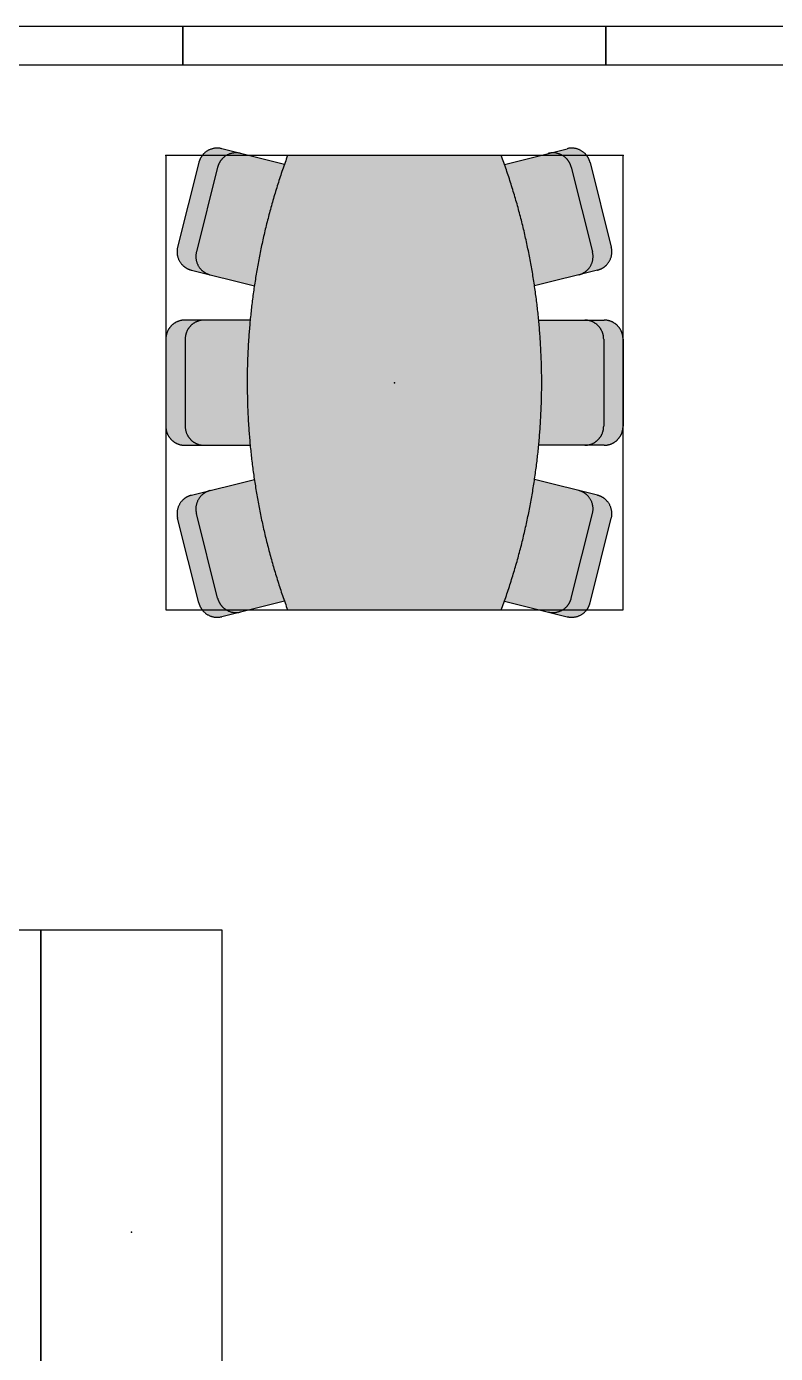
# Model space of a CAD drawing. Header units: millimetres. Extents: x 0 to 11077, y 0 to 9855.
# Drawn here: x 3096 to 5574, y 5460 to 9855 of the extents above; entities that cross this region are included whole.
import ezdxf

# ---------------------------------------------------------------- set-up
doc = ezdxf.new("R2010")
doc.units = ezdxf.units.MM
for name, color, linetype, true_color in [('Furniture', 37, 'Continuous', 0x75664f), ('FurnitureRefRec', 254, 'Continuous', 0xd5d5d5), ('PT Top Left', 52, 'Continuous', 0xcdcd00), ('PT Top Left Furniture', 211, 'Continuous', 0xff7fff), ('PT Top Right Furniture', 200, 'Continuous', 0xbf3fff), ('Walls', 1, 'Continuous', 0xff0000)]:
    doc.layers.add(name, color=color, linetype=linetype, true_color=true_color)
doc.layers.add('Rooms$Living Room', color=7, linetype='Continuous')
doc.layers.add('Windows', color=7, linetype='Continuous')

# ---------------------------------------------------------------- blocks, each defined once
blk = doc.blocks.new('Tafel Klein')
at = {"layer": 'Furniture'}
blk.add_hatch(color=7, dxfattribs=at).paths.add_polyline_path([(717.8, 449.1), (647.5, 729.5), (647.2, 730.6), (646.9, 731.7), (646.6, 732.8), (646.2, 733.8), (645.9, 734.9), (645.5, 736), (645.1, 737), (644.7, 738.1), (644.2, 739.1), (643.8, 740.1), (643.3, 741.1), (642.8, 742.1), (642.3, 743.1), (641.8, 744.1), (640.7, 746), (639.6, 747.8), (638.5, 749.6), (637.2, 751.3), (636, 753), (634.7, 754.6), (633.3, 756.1), (632, 757.6), (630.5, 759), (629.2, 760.3), (627.9, 761.5), (626.5, 762.7), (625, 763.8), (623.5, 765), (622, 766.1), (620.4, 767.1), (618.8, 768.1), (617.1, 769.1), (615.3, 770), (613.6, 770.9), (611.8, 771.7), (609.9, 772.5), (608, 773.2), (606.1, 773.9), (604.2, 774.5), (602.2, 775), (600.2, 775.5), (598.1, 775.9), (596.1, 776.3), (594, 776.6), (592, 776.8), (589.9, 776.9), (587.8, 777), (585.7, 777), (583.6, 776.9), (581.5, 776.8), (579.4, 776.6), (577.4, 776.3), (575.3, 776), (573.3, 775.6), (571.3, 775.1), (364.2, 723.2), (353.6, 752.7), (-353.6, 752.7), (-364.2, 723.2), (-571.3, 775.1), (-573.3, 775.6), (-575.4, 776), (-577.5, 776.4), (-579.6, 776.6), (-581.7, 776.8), (-583.8, 777), (-585.9, 777), (-588.1, 777), (-590.2, 776.9), (-592.3, 776.7), (-594.4, 776.5), (-596.5, 776.2), (-598.6, 775.8), (-600.7, 775.4), (-602.7, 774.9), (-604.7, 774.3), (-606.7, 773.7), (-608.7, 773), (-610.6, 772.2), (-612.5, 771.4), (-614.3, 770.6), (-616.1, 769.6), (-617.8, 768.7), (-619.5, 767.6), (-621.2, 766.6), (-622.8, 765.5), (-624.4, 764.3), (-625.9, 763.2), (-627.3, 762), (-628.7, 760.7), (-630.1, 759.5), (-631.4, 758.2), (-632.7, 756.8), (-634, 755.3), (-635.3, 753.8), (-636.5, 752.2), (-637.7, 750.6), (-638.9, 748.9), (-640, 747.2), (-641.1, 745.4), (-642.1, 743.6), (-643, 741.7), (-643.9, 739.7), (-644.8, 737.8), (-645.6, 735.7), (-646.3, 733.7), (-646.9, 731.6), (-647.2, 730.5), (-647.5, 729.5), (-717.8, 449.1), (-718.3, 447.1), (-718.7, 445), (-719, 442.9), (-719.3, 440.8), (-719.5, 438.7), (-719.6, 436.6), (-719.7, 434.5), (-719.6, 432.3), (-719.6, 430.2), (-719.4, 428.1), (-719.2, 426), (-718.9, 423.9), (-718.5, 421.8), (-718.1, 419.7), (-717.5, 417.7), (-717, 415.7), (-716.3, 413.7), (-715.6, 411.7), (-714.9, 409.8), (-714.1, 407.9), (-713.2, 406.1), (-712.3, 404.3), (-711.3, 402.6), (-710.3, 400.8), (-709.2, 399.2), (-708.1, 397.6), (-707, 396), (-705.8, 394.5), (-704.6, 393.1), (-703.4, 391.7), (-702.1, 390.3), (-700.8, 389), (-699.4, 387.7), (-698, 386.4), (-696.5, 385.1), (-694.9, 383.9), (-693.3, 382.7), (-691.6, 381.5), (-689.9, 380.4), (-688.1, 379.3), (-686.2, 378.3), (-684.3, 377.4), (-682.4, 376.5), (-680.4, 375.6), (-678.4, 374.8), (-676.3, 374.1), (-674.2, 373.5), (-673.2, 373.2), (-672.1, 372.9), (-463.7, 320.7), (-471.4, 263.8), (-477.5, 207.4), (-693.8, 207.4), (-695.5, 207.3), (-697.1, 207.3), (-698.7, 207.2), (-700.4, 207), (-702, 206.8), (-703.6, 206.6), (-705.2, 206.3), (-706.8, 206), (-708.4, 205.6), (-710, 205.2), (-711.6, 204.8), (-713.1, 204.3), (-714.6, 203.8), (-716.1, 203.3), (-717.6, 202.7), (-719.1, 202.1), (-720.5, 201.4), (-721.9, 200.7), (-723.3, 200), (-724.6, 199.3), (-726, 198.5), (-727.3, 197.7), (-728.6, 196.9), (-729.8, 196), (-731, 195.2), (-732.2, 194.3), (-733.4, 193.4), (-734.5, 192.4), (-735.6, 191.5), (-736.6, 190.5), (-737.7, 189.5), (-738.7, 188.5), (-739.6, 187.5), (-740.6, 186.5), (-741.5, 185.5), (-742.4, 184.4), (-743.3, 183.3), (-744.2, 182.1), (-745, 181), (-745.8, 179.8), (-746.7, 178.5), (-747.4, 177.3), (-748.2, 176), (-748.9, 174.7), (-749.6, 173.4), (-750.3, 172), (-751, 170.6), (-751.6, 169.2), (-752.2, 167.8), (-752.7, 166.3), (-753.3, 164.9), (-753.8, 163.4), (-754.2, 161.9), (-754.6, 160.4), (-755, 158.8), (-755.3, 157.3), (-755.6, 155.7), (-755.9, 154.1), (-756.1, 152.5), (-756.3, 151), (-756.5, 149.4), (-756.6, 147.8), (-756.6, 146.2), (-756.6, 144.5), (-756.6, -144.5), (-756.6, -146.1), (-756.6, -147.8), (-756.4, -149.4), (-756.3, -151), (-756.1, -152.7), (-755.9, -154.3), (-755.6, -155.9), (-755.3, -157.5), (-754.9, -159.1), (-754.5, -160.7), (-754.1, -162.2), (-753.6, -163.8), (-753.1, -165.3), (-752.6, -166.8), (-752, -168.3), (-751.4, -169.7), (-750.7, -171.1), (-750, -172.6), (-749.3, -173.9), (-748.6, -175.3), (-747.8, -176.6), (-747, -177.9), (-746.2, -179.2), (-745.3, -180.5), (-744.4, -181.7), (-743.6, -182.9), (-742.6, -184), (-741.7, -185.1), (-740.8, -186.2), (-739.8, -187.3), (-738.8, -188.3), (-737.8, -189.3), (-736.8, -190.3), (-735.8, -191.2), (-734.7, -192.1), (-733.7, -193.1), (-732.5, -193.9), (-731.4, -194.8), (-730.2, -195.7), (-729, -196.5), (-727.8, -197.3), (-726.6, -198.1), (-725.3, -198.9), (-724, -199.6), (-722.6, -200.3), (-721.3, -201), (-719.9, -201.6), (-718.5, -202.3), (-717.1, -202.8), (-715.6, -203.4), (-714.1, -203.9), (-712.7, -204.4), (-711.1, -204.9), (-709.6, -205.3), (-708.1, -205.7), (-706.5, -206), (-705, -206.3), (-703.4, -206.6), (-701.8, -206.8), (-700.2, -207), (-698.6, -207.1), (-697, -207.2), (-695.4, -207.3), (-693.8, -207.3), (-477.5, -207.3), (-471.4, -263.8), (-463.7, -320.6), (-672.1, -372.8), (-673.2, -373.1), (-674.3, -373.4), (-675.4, -373.8), (-676.5, -374.1), (-677.6, -374.5), (-678.6, -374.8), (-679.7, -375.2), (-680.7, -375.7), (-681.7, -376.1), (-682.8, -376.6), (-683.8, -377), (-684.8, -377.5), (-685.7, -378), (-686.7, -378.5), (-688.6, -379.6), (-690.5, -380.7), (-692.2, -381.9), (-694, -383.1), (-695.6, -384.4), (-697.2, -385.7), (-698.8, -387), (-700.3, -388.4), (-701.7, -389.8), (-702.9, -391.1), (-704.1, -392.4), (-705.3, -393.8), (-706.5, -395.3), (-707.6, -396.8), (-708.7, -398.3), (-709.8, -399.9), (-710.8, -401.6), (-711.7, -403.3), (-712.7, -405), (-713.6, -406.8), (-714.4, -408.6), (-715.2, -410.4), (-715.9, -412.3), (-716.5, -414.2), (-717.1, -416.2), (-717.7, -418.2), (-718.2, -420.2), (-718.6, -422.2), (-718.9, -424.2), (-719.2, -426.3), (-719.4, -428.4), (-719.6, -430.5), (-719.7, -432.5), (-719.7, -434.6), (-719.6, -436.7), (-719.5, -438.8), (-719.3, -440.9), (-719, -443), (-718.7, -445), (-718.2, -447), (-717.8, -449.1), (-647.5, -729.4), (-647.2, -730.5), (-646.9, -731.6), (-646.6, -732.7), (-646.2, -733.8), (-645.9, -734.8), (-645.5, -735.9), (-645.1, -737), (-644.7, -738), (-644.2, -739), (-643.8, -740), (-643.3, -741.1), (-642.8, -742), (-642.3, -743), (-641.8, -744), (-640.7, -745.9), (-639.6, -747.7), (-638.5, -749.5), (-637.2, -751.2), (-636, -752.9), (-634.7, -754.5), (-633.3, -756.1), (-632, -757.5), (-630.5, -759), (-629.2, -760.2), (-627.9, -761.4), (-626.5, -762.6), (-625, -763.8), (-623.5, -764.9), (-622, -766), (-620.4, -767), (-618.8, -768.1), (-617.1, -769), (-615.3, -770), (-613.6, -770.8), (-611.8, -771.7), (-609.9, -772.4), (-608, -773.2), (-606.1, -773.8), (-604.2, -774.4), (-602.2, -775), (-600.2, -775.4), (-598.1, -775.9), (-596.1, -776.2), (-594, -776.5), (-592, -776.7), (-589.9, -776.9), (-587.8, -776.9), (-585.7, -776.9), (-583.6, -776.9), (-581.5, -776.7), (-579.4, -776.5), (-577.4, -776.3), (-575.3, -775.9), (-573.3, -775.5), (-571.3, -775.1), (-364.2, -723.1), (-353.6, -752.6), (353.6, -752.6), (364.2, -723.1), (571.3, -775.1), (573.3, -775.5), (575.4, -775.9), (577.5, -776.3), (579.6, -776.6), (581.7, -776.8), (583.8, -776.9), (585.9, -776.9), (588.1, -776.9), (590.2, -776.8), (592.3, -776.7), (594.4, -776.4), (596.5, -776.1), (598.6, -775.8), (600.7, -775.3), (602.7, -774.8), (604.7, -774.3), (606.7, -773.6), (608.7, -772.9), (610.6, -772.2), (612.5, -771.4), (614.3, -770.5), (616.1, -769.6), (617.8, -768.6), (619.5, -767.6), (621.2, -766.5), (622.8, -765.4), (624.4, -764.3), (625.9, -763.1), (627.3, -761.9), (628.7, -760.7), (630.1, -759.4), (631.4, -758.1), (632.7, -756.7), (634, -755.3), (635.3, -753.7), (636.5, -752.2), (637.7, -750.6), (638.9, -748.9), (640, -747.1), (641.1, -745.3), (642.1, -743.5), (643, -741.6), (643.9, -739.7), (644.8, -737.7), (645.6, -735.7), (646.3, -733.6), (646.9, -731.5), (647.2, -730.5), (647.5, -729.4), (717.8, -449.1), (718.3, -447), (718.7, -444.9), (719, -442.9), (719.3, -440.8), (719.5, -438.6), (719.6, -436.5), (719.7, -434.4), (719.6, -432.3), (719.6, -430.1), (719.4, -428), (719.2, -425.9), (718.9, -423.8), (718.5, -421.7), (718.1, -419.6), (717.5, -417.6), (717, -415.6), (716.3, -413.6), (715.6, -411.7), (714.9, -409.7), (714.1, -407.9), (713.2, -406), (712.3, -404.2), (711.3, -402.5), (710.3, -400.8), (709.2, -399.1), (708.1, -397.5), (707, -396), (705.8, -394.4), (704.6, -393), (703.4, -391.6), (702.1, -390.2), (700.8, -388.9), (699.4, -387.6), (698, -386.3), (696.5, -385), (694.9, -383.8), (693.3, -382.6), (691.6, -381.4), (689.9, -380.3), (688.1, -379.3), (686.2, -378.2), (684.3, -377.3), (682.4, -376.4), (680.4, -375.5), (678.4, -374.8), (676.3, -374.1), (674.2, -373.4), (673.2, -373.1), (672.1, -372.8), (463.7, -320.6), (471.4, -263.8), (477.5, -207.3), (693.8, -207.3), (695.5, -207.3), (697.1, -207.2), (698.7, -207.1), (700.4, -207), (702, -206.8), (703.6, -206.5), (705.2, -206.3), (706.8, -205.9), (708.4, -205.6), (710, -205.2), (711.6, -204.7), (713.1, -204.3), (714.6, -203.8), (716.1, -203.2), (717.6, -202.6), (719.1, -202), (720.5, -201.4), (721.9, -200.7), (723.3, -200), (724.6, -199.2), (726, -198.4), (727.3, -197.6), (728.6, -196.8), (729.8, -196), (731, -195.1), (732.2, -194.2), (733.4, -193.3), (734.5, -192.4), (735.6, -191.4), (736.6, -190.5), (737.7, -189.5), (738.7, -188.5), (739.6, -187.5), (740.6, -186.5), (741.5, -185.4), (742.4, -184.3), (743.3, -183.2), (744.2, -182.1), (745, -180.9), (745.8, -179.7), (746.7, -178.5), (747.4, -177.2), (748.2, -175.9), (748.9, -174.6), (749.6, -173.3), (750.3, -171.9), (751, -170.5), (751.6, -169.1), (752.2, -167.7), (752.7, -166.3), (753.3, -164.8), (753.8, -163.3), (754.2, -161.8), (754.6, -160.3), (755, -158.7), (755.3, -157.2), (755.6, -155.6), (755.9, -154.1), (756.1, -152.5), (756.3, -150.9), (756.5, -149.3), (756.6, -147.7), (756.6, -146.1), (756.6, -144.5), (756.6, 144.5), (756.6, 146.2), (756.6, 147.8), (756.4, 149.5), (756.3, 151.1), (756.1, 152.7), (755.9, 154.4), (755.6, 156), (755.3, 157.6), (754.9, 159.2), (754.5, 160.7), (754.1, 162.3), (753.6, 163.8), (753.1, 165.3), (752.6, 166.8), (752, 168.3), (751.4, 169.8), (750.7, 171.2), (750, 172.6), (749.3, 174), (748.6, 175.4), (747.8, 176.7), (747, 178), (746.2, 179.3), (745.3, 180.5), (744.4, 181.7), (743.6, 182.9), (742.6, 184.1), (741.7, 185.2), (740.8, 186.3), (739.8, 187.4), (738.8, 188.4), (737.8, 189.4), (736.8, 190.3), (735.8, 191.3), (734.7, 192.2), (733.7, 193.1), (732.5, 194), (731.4, 194.9), (730.2, 195.7), (729, 196.6), (727.8, 197.4), (726.6, 198.2), (725.3, 198.9), (724, 199.7), (722.6, 200.4), (721.3, 201.1), (719.9, 201.7), (718.5, 202.3), (717.1, 202.9), (715.6, 203.5), (714.1, 204), (712.7, 204.5), (711.1, 204.9), (709.6, 205.3), (708.1, 205.7), (706.5, 206.1), (705, 206.4), (703.4, 206.6), (701.8, 206.9), (700.2, 207), (698.6, 207.2), (697, 207.3), (695.4, 207.3), (693.8, 207.4), (477.5, 207.4), (471.4, 263.8), (463.7, 320.7), (672.1, 372.9), (673.2, 373.2), (674.3, 373.5), (675.4, 373.8), (676.5, 374.2), (677.6, 374.5), (678.6, 374.9), (679.7, 375.3), (680.7, 375.7), (681.7, 376.2), (682.8, 376.6), (683.8, 377.1), (684.8, 377.6), (685.7, 378.1), (686.7, 378.6), (688.6, 379.6), (690.5, 380.8), (692.2, 381.9), (694, 383.2), (695.6, 384.4), (697.2, 385.7), (698.8, 387.1), (700.3, 388.4), (701.7, 389.8), (702.9, 391.1), (704.1, 392.5), (705.3, 393.9), (706.5, 395.3), (707.6, 396.8), (708.7, 398.4), (709.8, 400), (710.8, 401.6), (711.7, 403.3), (712.7, 405.1), (713.6, 406.8), (714.4, 408.6), (715.2, 410.5), (715.9, 412.4), (716.5, 414.3), (717.1, 416.2), (717.7, 418.2), (718.2, 420.2), (718.6, 422.3), (718.9, 424.3), (719.2, 426.4), (719.4, 428.4), (719.6, 430.5), (719.7, 432.6), (719.7, 434.7), (719.6, 436.8), (719.5, 438.9), (719.3, 441), (719, 443), (718.7, 445.1), (718.2, 447.1)], flags=0)
at = {"layer": 'Furniture', "color": 37, "true_color": 0x766750}
for p, q in [((-364.2, 723.2), (-571.3, 775.1)), ((353.6, 752.7), (-353.6, 752.7)), ((364.2, 723.2), (571.3, 775.1)), ((-647.5, 729.5), (-717.8, 449.1)), ((-585.2, 713.9), (-655.5, 433.5)), ((585.2, 713.9), (655.5, 433.5)), ((647.5, 729.5), (717.8, 449.1)), ((-672.1, 372.9), (-463.7, 320.7)), ((672.1, 372.9), (463.7, 320.7)), ((-477.5, 207.4), (-693.8, 207.4)), ((477.5, 207.4), (693.8, 207.4)), ((-756.6, 144.5), (-756.6, -144.5)), ((-692.5, 144.5), (-692.5, -144.5)), ((692.5, 144.5), (692.5, -144.5)), ((756.6, 144.5), (756.6, -144.5)), ((-693.8, -207.3), (-477.5, -207.3)), ((693.8, -207.3), (477.5, -207.3)), ((-672.1, -372.8), (-463.7, -320.6)), ((672.1, -372.8), (463.7, -320.6)), ((-585.2, -713.8), (-655.5, -433.4)), ((585.2, -713.8), (655.5, -433.4)), ((-647.5, -729.4), (-717.8, -449.1)), ((647.5, -729.4), (717.8, -449.1)), ((-364.2, -723.1), (-571.3, -775.1)), ((364.2, -723.1), (571.3, -775.1)), ((-353.6, -752.6), (353.6, -752.6))]:
    blk.add_line(p, q, dxfattribs=at)
for points, weights, knots in [([(-571.3, 775.1), (-606.2, 783.9), (-631.4, 758.2), (-643.3, 746), (-647.5, 729.5)], [0.867603017262, 0.80819349433, 1, 0.898913286966, 0.86760301733], [0.542131, 0.542131, 0.542131, 1.570796, 1.570796, 2.112928, 2.112928, 2.112928]), ([(-509, 759.5), (-543.9, 768.3), (-569.1, 742.6), (-581.1, 730.4), (-585.2, 713.9)], [0.867603017262, 0.80819349433, 1, 0.898913286966, 0.86760301733], [0.542131, 0.542131, 0.542131, 1.570796, 1.570796, 2.112928, 2.112928, 2.112928]), ([(-353.6, 752.7), (-487.4, 388.2), (-487.4, 0), (-487.4, -388.2), (-353.6, -752.6)], [0.894970330642, 0.931433878793, 1, 0.931434366742, 0.894970849628], [83.8869053, 83.8869053, 83.8869053, 84.2546278, 84.2546278, 84.6223476, 84.6223476, 84.6223476]), ([(353.6, -752.6), (487.4, -388.2), (487.4, 0), (487.4, 388.2), (353.6, 752.7)], [0.894969993098, 0.931433561432, 1, 0.931434684103, 0.894971187177], [163.4291459, 163.4291459, 163.4291459, 163.79687, 163.79687, 164.1645881, 164.1645881, 164.1645881]), ([(585.2, 713.9), (580.9, 731), (568.3, 743.4), (543.2, 768.1), (509, 759.5)], [0.865560827915, 0.89548724903, 1, 0.811619532258, 0.865560827856], [5.72268, 5.72268, 5.72268, 6.283185, 6.283185, 7.293476, 7.293476, 7.293476]), ([(647.5, 729.5), (643.2, 746.6), (630.5, 759), (605.4, 783.7), (571.3, 775.1)], [0.865560827915, 0.89548724903, 1, 0.811619532258, 0.865560827856], [5.72268, 5.72268, 5.72268, 6.283185, 6.283185, 7.293476, 7.293476, 7.293476]), ([(-717.8, 449.1), (-726.5, 414.2), (-700.8, 389), (-688.7, 377.1), (-672.1, 372.9)], [0.86760301733, 0.80819349422, 1, 0.898913286856, 0.867603017262], [2.112928, 2.112928, 2.112928, 3.141593, 3.141593, 3.683724, 3.683724, 3.683724]), ([(672.1, 372.9), (689.3, 377.2), (701.7, 389.8), (726.3, 415), (717.8, 449.1)], [0.865560827856, 0.895487248928, 1, 0.811619532156, 0.865560827915], [4.151884, 4.151884, 4.151884, 4.712389, 4.712389, 5.72268, 5.72268, 5.72268]), ([(-655.5, 433.5), (-664.3, 398.6), (-638.6, 373.4), (-626.4, 361.4), (-609.9, 357.3)], [0.86760301733, 0.80819349422, 1, 0.898913286856, 0.867603017262], [2.112928, 2.112928, 2.112928, 3.141593, 3.141593, 3.683724, 3.683724, 3.683724]), ([(609.9, 357.3), (627, 361.6), (639.4, 374.2), (664.1, 399.4), (655.5, 433.5)], [0.865560827856, 0.895487248928, 1, 0.811619532156, 0.865560827915], [4.151884, 4.151884, 4.151884, 4.712389, 4.712389, 5.72268, 5.72268, 5.72268]), ([(-693.8, 207.4), (-720.2, 207.4), (-738.7, 188.5), (-756.6, 170.2), (-756.6, 144.5)], [0.853572831098, 0.851866086227, 1, 0.855240694964, 0.853572831098], [0.776349, 0.776349, 0.776349, 1.570796, 1.570796, 2.347145, 2.347145, 2.347145]), ([(-629.6, 207.4), (-656, 207.4), (-674.5, 188.5), (-692.5, 170.2), (-692.5, 144.5)], [0.853572831098, 0.851866086227, 1, 0.855240694964, 0.853572831098], [0.776349, 0.776349, 0.776349, 1.570796, 1.570796, 2.347145, 2.347145, 2.347145]), ([(692.5, 144.5), (692.5, 170.9), (673.6, 189.4), (655.3, 207.4), (629.6, 207.4)], [0.853572831098, 0.851866086223, 1, 0.85524069496, 0.853572831098], [5.488738, 5.488738, 5.488738, 6.283185, 6.283185, 7.059534, 7.059534, 7.059534]), ([(756.6, 144.5), (756.6, 170.9), (737.8, 189.4), (719.5, 207.4), (693.8, 207.4)], [0.853572831098, 0.851866086223, 1, 0.85524069496, 0.853572831098], [5.488738, 5.488738, 5.488738, 6.283185, 6.283185, 7.059534, 7.059534, 7.059534]), ([(-756.6, -144.5), (-756.6, -170.9), (-737.8, -189.3), (-719.5, -207.3), (-693.8, -207.3)], [0.853572831098, 0.851866086223, 1, 0.85524069496, 0.853572831098], [2.347145, 2.347145, 2.347145, 3.141593, 3.141593, 3.917942, 3.917942, 3.917942]), ([(-692.5, -144.5), (-692.5, -170.9), (-673.6, -189.3), (-655.3, -207.3), (-629.6, -207.3)], [0.853572831098, 0.851866086223, 1, 0.85524069496, 0.853572831098], [2.347145, 2.347145, 2.347145, 3.141593, 3.141593, 3.917942, 3.917942, 3.917942]), ([(629.6, -207.3), (656, -207.3), (674.5, -188.5), (692.5, -170.1), (692.5, -144.5)], [0.853572831098, 0.851866086227, 1, 0.855240694964, 0.853572831098], [3.917942, 3.917942, 3.917942, 4.712389, 4.712389, 5.488738, 5.488738, 5.488738]), ([(693.8, -207.3), (720.2, -207.3), (738.7, -188.5), (756.6, -170.1), (756.6, -144.5)], [0.853572831098, 0.851866086227, 1, 0.855240694964, 0.853572831098], [3.917942, 3.917942, 3.917942, 4.712389, 4.712389, 5.488738, 5.488738, 5.488738]), ([(-672.1, -372.8), (-689.3, -377.1), (-701.7, -389.8), (-726.3, -414.9), (-717.8, -449.1)], [0.865560827856, 0.895487248928, 1, 0.811619532156, 0.865560827915], [1.010291, 1.010291, 1.010291, 1.570796, 1.570796, 2.581087, 2.581087, 2.581087]), ([(-609.9, -357.2), (-627, -361.5), (-639.4, -374.2), (-664.1, -399.3), (-655.5, -433.4)], [0.865560827856, 0.895487248928, 1, 0.811619532156, 0.865560827915], [1.010291, 1.010291, 1.010291, 1.570796, 1.570796, 2.581087, 2.581087, 2.581087]), ([(655.5, -433.4), (664.3, -398.5), (638.6, -373.3), (626.4, -361.4), (609.9, -357.2)], [0.86760301733, 0.80819349422, 1, 0.898913286857, 0.867603017262], [5.25452, 5.25452, 5.25452, 6.283185, 6.283185, 6.825317, 6.825317, 6.825317]), ([(717.8, -449.1), (726.5, -414.1), (700.8, -388.9), (688.7, -377), (672.1, -372.8)], [0.86760301733, 0.80819349422, 1, 0.898913286856, 0.867603017262], [57.559217, 57.559217, 57.559217, 58.587882, 58.587882, 59.130014, 59.130014, 59.130014]), ([(-647.5, -729.4), (-643.2, -746.6), (-630.5, -759), (-605.4, -783.6), (-571.3, -775.1)], [0.865560827915, 0.89548724903, 1, 0.811619532258, 0.865560827856], [2.581087, 2.581087, 2.581087, 3.141593, 3.141593, 4.151884, 4.151884, 4.151884]), ([(-585.2, -713.8), (-580.9, -731), (-568.3, -743.4), (-543.2, -768), (-509, -759.4)], [0.865560827915, 0.89548724903, 1, 0.811619532258, 0.865560827856], [2.581087, 2.581087, 2.581087, 3.141593, 3.141593, 4.151884, 4.151884, 4.151884]), ([(509, -759.4), (543.9, -768.2), (569.1, -742.5), (581.1, -730.3), (585.2, -713.8)], [0.867603017262, 0.80819349433, 1, 0.898913286966, 0.86760301733], [3.683724, 3.683724, 3.683724, 4.712389, 4.712389, 5.25452, 5.25452, 5.25452]), ([(571.3, -775.1), (606.2, -783.8), (631.4, -758.1), (643.3, -745.9), (647.5, -729.4)], [0.867603017262, 0.80819349433, 1, 0.898913286966, 0.86760301733], [23.785372, 23.785372, 23.785372, 24.814037, 24.814037, 25.356168, 25.356168, 25.356168])]:
    blk.add_rational_spline(points, weights, degree=2, knots=knots, dxfattribs=at)
at = {"layer": 'FurnitureRefRec'}
blk.add_lwpolyline([(-756.6, -752.6), (756.6, -752.6), (756.6, 752.6), (-756.6, 752.6)], close=True, dxfattribs=at)
at = {"layer": 'PT Top Left Furniture'}
blk.add_point((-756.6, 752.6), dxfattribs=at)
at = {"layer": 'PT Top Right Furniture'}
blk.add_point((756.6, 752.6), dxfattribs=at)

msp = doc.modelspace()

# ---------------------------------------------------------------- linework, layer by layer
at = {"layer": 'Furniture'}
msp.add_lwpolyline([(3142.5, 6862), (3142.5, 4862), (3742.5, 4862), (3742.5, 6862)], close=True, dxfattribs=at)
at = {"layer": 'PT Top Left'}
for p in [(3613.2, 9855), (5013.2, 9855), (3613.2, 9728), (5013.2, 9728), (4313.2, 8675.4), (3142.5, 6862), (3442.5, 5862)]:
    msp.add_point(p, dxfattribs=at)
at = {"layer": 'Rooms$Living Room'}
msp.add_lwpolyline([(127, 6862), (127, 9728), (6195.5, 9728), (6195.5, 9255), (7936.1, 9255), (7935.3, 6188), (8029.3, 6188), (8029.4, 6768), (9020, 6768), (9020, 4979.5), (7935.4, 4979.5), (7934.5, 1327), (3142.5, 1328.2), (3142.5, 6862)], close=True, dxfattribs=at)
at = {"layer": 'Walls'}
msp.add_lwpolyline([(3142.5, 6862), (3048.5, 6862), (3048.5, 1327), (3142.5, 1327)], close=True, dxfattribs=at)
for points in [[(3613.2, 9855), (127, 9855)], [(3613.2, 9728), (3613.2, 9855)], [(6195.5, 9855), (5013.2, 9855)], [(5013.2, 9855), (5013.2, 9728)], [(127, 9728), (3613.2, 9728)], [(5013.2, 9728), (6195.5, 9728)]]:
    msp.add_open_spline(points, degree=1, dxfattribs=at)
at = {"layer": 'Windows'}
msp.add_lwpolyline([(5013.2, 9728), (5013.2, 9855), (3613.2, 9855), (3613.2, 9728)], close=True, dxfattribs=at)

# ---------------------------------------------------------------- block references
at = {"layer": 'PT Top Left', "rotation": 360}
msp.add_blockref('Tafel Klein', (4313.2, 8675.3), dxfattribs=at)

doc.saveas('drawing.dxf')
